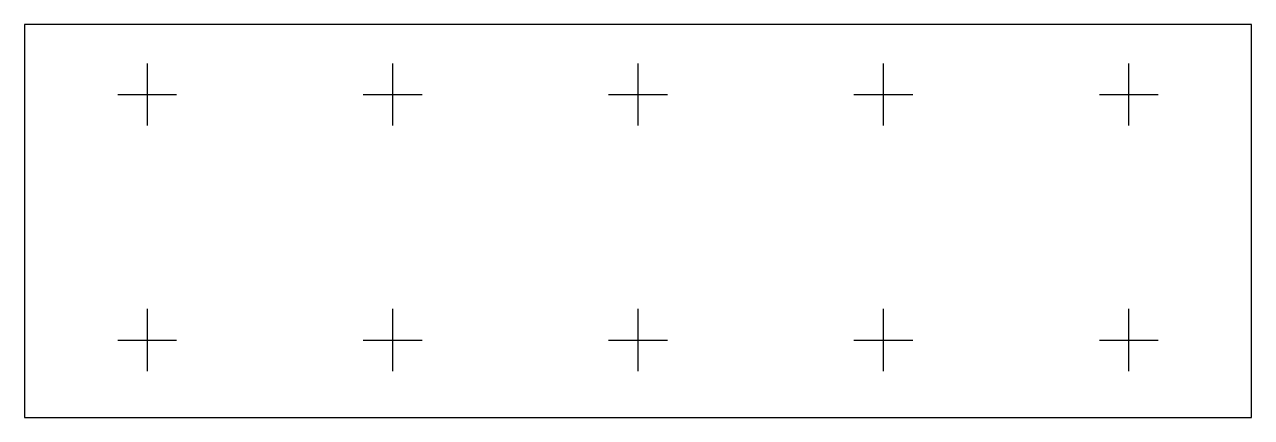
# Model space of a CAD drawing. Header units: metres. Extents: x 11 to 2511, y -780 to 20.
import ezdxf

# ---------------------------------------------------------------- set-up
doc = ezdxf.new("R2010")
doc.units = ezdxf.units.M

msp = doc.modelspace()

# ---------------------------------------------------------------- linework, layer by layer
for p, q in [((260.89, -185.34), (260.89, -58.95)), ((760.89, -185.34), (760.89, -58.95)), ((1260.89, -185.34), (1260.89, -58.95)), ((1760.89, -185.34), (1760.89, -58.95)), ((2260.89, -185.34), (2260.89, -58.95)), ((320.6, -122.94), (200.77, -122.94)), ((820.6, -122.94), (700.77, -122.94)), ((1320.6, -122.94), (1200.77, -122.94)), ((1820.6, -122.94), (1700.77, -122.94)), ((2320.6, -122.94), (2200.77, -122.94)), ((260.89, -685.34), (260.89, -558.95)), ((760.89, -685.34), (760.89, -558.95)), ((1260.89, -685.34), (1260.89, -558.95)), ((1760.89, -685.34), (1760.89, -558.95)), ((2260.89, -685.34), (2260.89, -558.95)), ((320.6, -622.94), (200.77, -622.94)), ((820.6, -622.94), (700.77, -622.94)), ((1320.6, -622.94), (1200.77, -622.94)), ((1820.6, -622.94), (1700.77, -622.94)), ((2320.6, -622.94), (2200.77, -622.94))]:
    msp.add_line(p, q)
msp.add_lwpolyline([(10.68, -779.91), (2510.68, -779.91), (2510.68, 20.09), (10.68, 20.09)], close=True)

doc.saveas('drawing.dxf')
